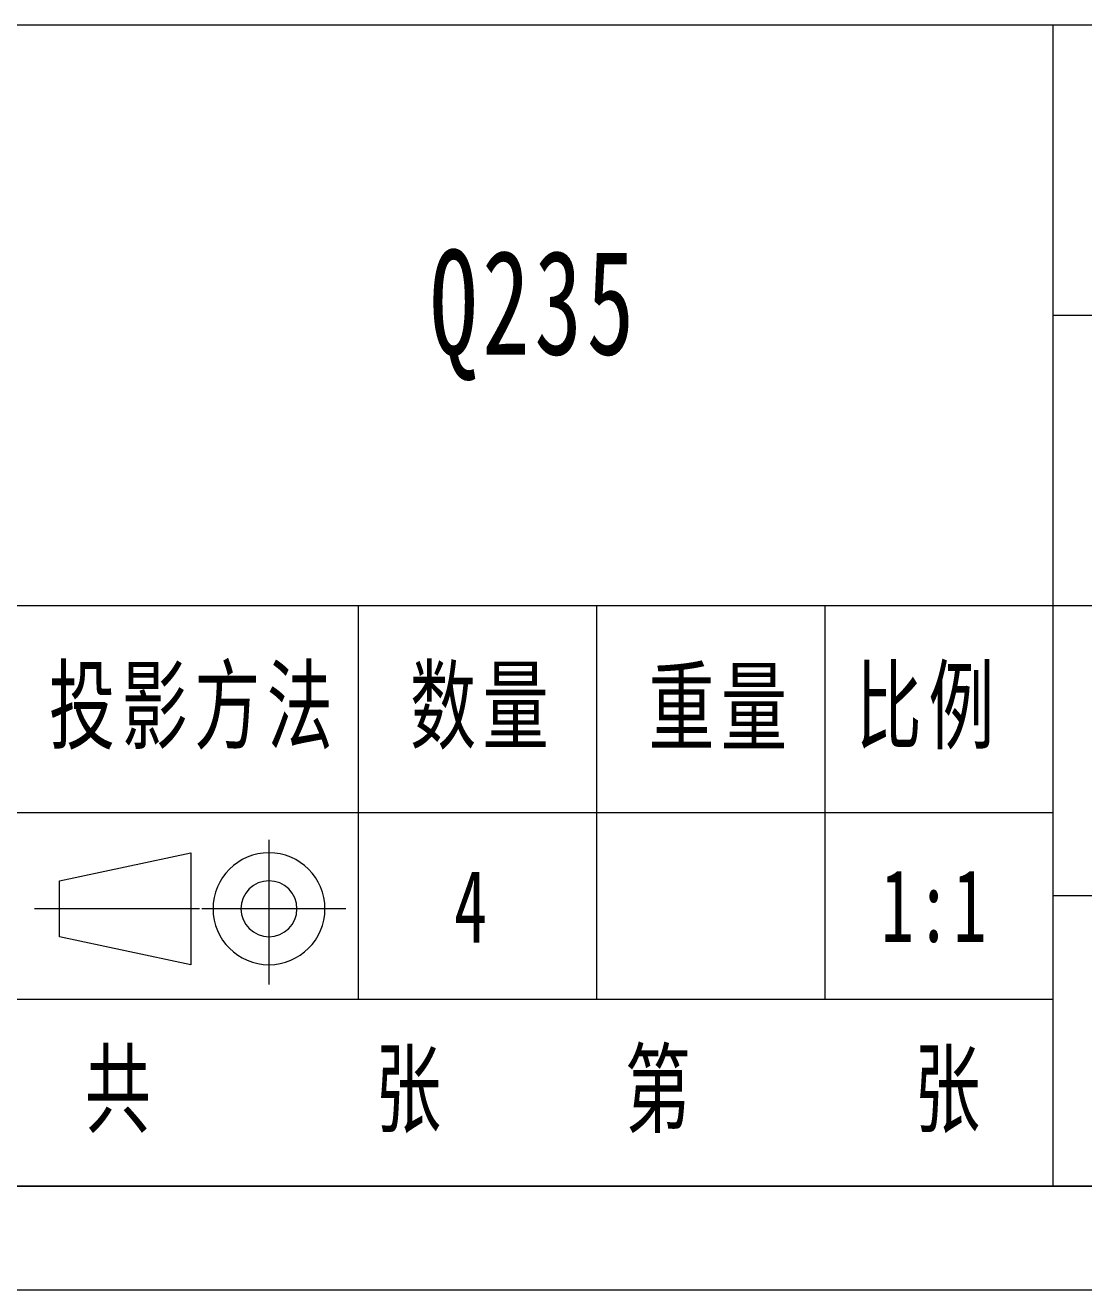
# Model space of a CAD drawing. Header units: millimetres. Extents: x -15766 to 80009, y -9701 to 15159.
# Drawn here: x 9832.4 to 9883.4, y 13253.7 to 13314.7 of the extents above; entities that cross this region are included whole.
import ezdxf

# ---------------------------------------------------------------- set-up
doc = ezdxf.new("R2010")
doc.units = ezdxf.units.MM
doc.linetypes.add('CENTER-HOKUTO_1', pattern=[16, 13, -1, 1, -1])
for name, color, linetype, lineweight in [('CDRAFT0', 7, 'Continuous', 18), ('title_frame', 7, 'Continuous', 18), ('尺寸线层', 3, 'Continuous', 18), ('粗实线层_1', 7, 'Continuous', 15), ('细实线层', 7, 'Continuous', 18)]:
    doc.layers.add(name, color=color, linetype=linetype, lineweight=lineweight)
doc.styles.add('标准', font='', dxfattribs={"width": 0.667})
doc.styles.get('标准').set_extended_font_data('宋体')

# ---------------------------------------------------------------- blocks, each defined once
blk = doc.blocks.new('*X588')
at = {"layer": 'CDRAFT0'}
blk.add_line((0, 0), (420, 0), dxfattribs=at)
at = {"layer": '粗实线层_1'}
blk.add_line((25, 5), (415, 5), dxfattribs=at)

msp = doc.modelspace()

# ---------------------------------------------------------------- linework, layer by layer
at = {"layer": '粗实线层_1'}
for p, q in [((9931.93579, 13314.73384), (9751.93579, 13314.73384)), ((9881.93579, 13314.73384), (9881.93579, 13258.73384)), ((9931.93579, 13300.73384), (9881.93579, 13300.73384)), ((9881.93579, 13286.73384), (9751.93579, 13286.73384)), ((9848.43579, 13286.73384), (9848.43579, 13267.73384)), ((9859.93579, 13286.73384), (9859.93579, 13267.73384)), ((9870.93579, 13286.73384), (9870.93579, 13267.73384)), ((9931.93579, 13286.73384), (9881.93579, 13286.73384)), ((9931.93579, 13272.73384), (9881.93579, 13272.73384)), ((9881.93579, 13267.73384), (9831.93579, 13267.73384)), ((9931.93579, 13258.73384), (9751.93579, 13258.73384))]:
    msp.add_line(p, q, dxfattribs=at)
at = {"layer": '细实线层'}
msp.add_line((9881.93579, 13276.73384), (9831.93579, 13276.73384), dxfattribs=at)
at = {"layer": '细实线层', "color": 2, "linetype": 'CENTER-HOKUTO_1', "lineweight": 18}
for p, q in [((9844.13391, 13275.43367), (9844.13391, 13268.45687)), ((9840.78383, 13272.11267), (9832.82577, 13272.11267)), ((9847.84626, 13272.11267), (9840.8906, 13272.11267))]:
    msp.add_line(p, q, dxfattribs=at)
at = {"layer": '细实线层', "color": 3}
for p, q in [((9834.03746, 13273.46267), (9840.36451, 13274.81267)), ((9840.36451, 13274.81267), (9840.36451, 13269.41267)), ((9834.03746, 13270.76267), (9834.03746, 13273.46267)), ((9840.36451, 13269.41267), (9834.03746, 13270.76267))]:
    msp.add_line(p, q, dxfattribs=at)
for radius in [2.7, 1.35]:
    msp.add_arc((9844.13391, 13272.11267), radius, 0, 359.9893827, dxfattribs=at)

# ---------------------------------------------------------------- block references
at = {"layer": 'title_frame'}
msp.add_blockref('*X588', (9516.93579, 13253.73384), dxfattribs=at)

# ---------------------------------------------------------------- texts
at = {"layer": '尺寸线层', "attachment_point": 5, "line_spacing_factor": 1.15057, "style": '标准'}
for s, insert, char_height, width in [('{\\T1.1;Q235}', (9856.93579, 13300.73384), 5.0503058, 29.4580043), ('\\T1.1;投影方法', (9840.53079, 13281.73384), 3.5, 22), ('\\T1.1;数量', (9854.43579, 13281.73384), 3.5, 22), ('\\T1.1;重量', (9865.93579, 13281.73384), 3.5, 22), ('\\T1.1;比例', (9875.93579, 13281.73384), 3.5, 22), ('{\\T1.1;4}', (9853.93579, 13272.23384), 3.5, 11), ('\\T1.1;1:1', (9876.2706, 13272.23384), 3.5, 10.6696195), ('\\T1.1;第', (9863.04603, 13263.23384), 3.5, 8), ('\\T1.1;共', (9837.00712, 13263.23384), 3.5, 8), ('\\T1.1;张', (9851.00712, 13263.23384), 3.5, 8), ('\\T1.1;张', (9877.00712, 13263.23384), 3.5, 8)]:
    msp.add_mtext(s, dxfattribs=dict(at, insert=insert, char_height=char_height, width=width))

doc.saveas('drawing.dxf')
